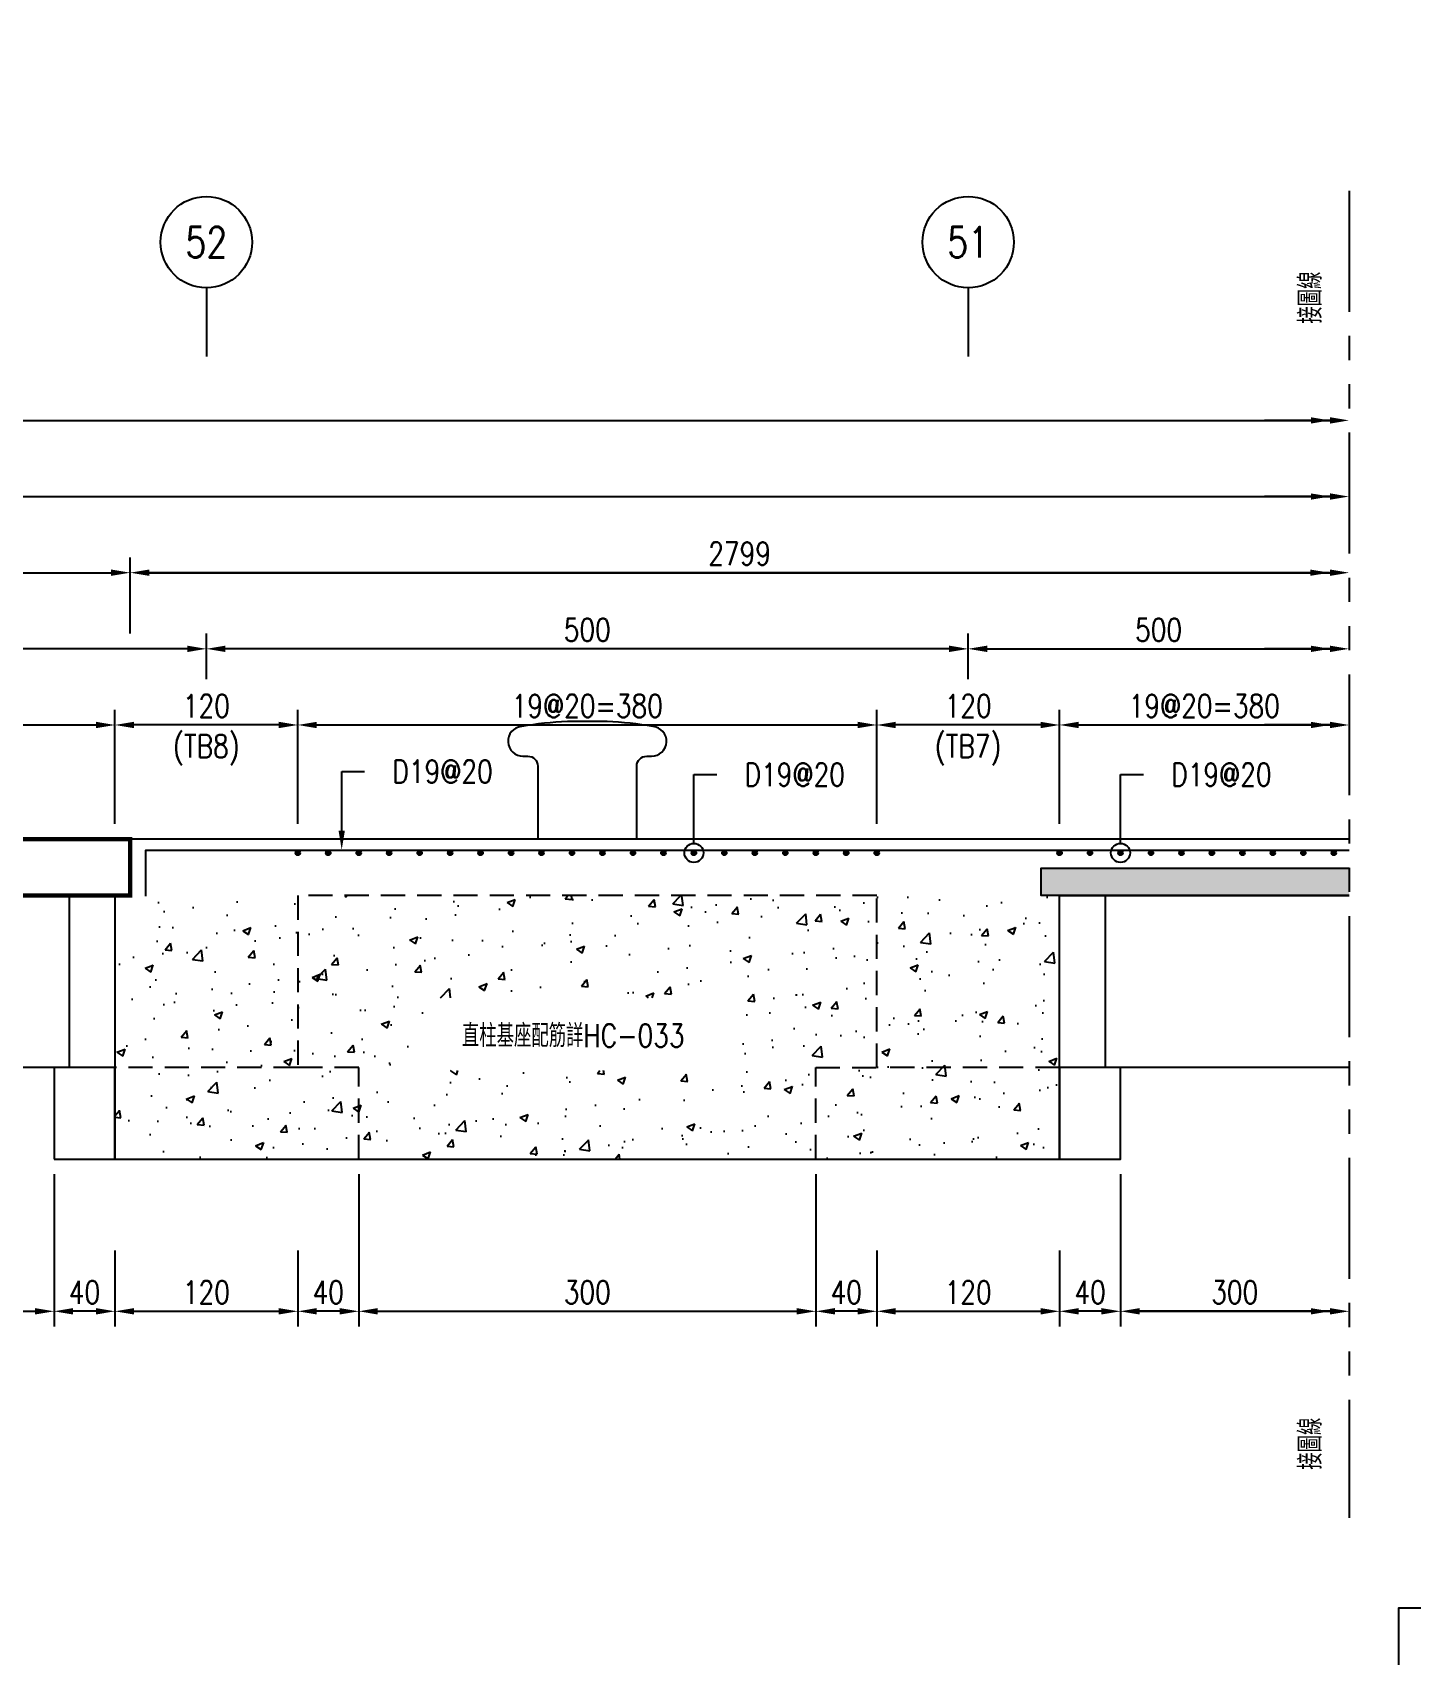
# Model space of a CAD drawing. Extents: x -791 to 13121, y -31587 to 2944.
# Drawn here: x 2051 to 2956, y -27211 to -26145 of the extents above; entities that cross this region are included whole.
import ezdxf
from ezdxf import colors
from ezdxf.entities.mleader import LeaderData, LeaderLine
from ezdxf.enums import TextEntityAlignment as Align
from ezdxf.math import Vec2, Vec3

# ---------------------------------------------------------------- set-up
doc = ezdxf.new("R2010")
doc.units = 0
doc.header["$LTSCALE"] = 0.05
doc.linetypes.add('DASHED', pattern=[19.05, 12.7, -6.35])
doc.linetypes.add('PHANTOM', pattern=[63.5, 31.75, -6.35, 6.35, -6.35, 6.35, -6.35])
doc.layers.get('0').update_dxf_attribs({"linetype": 'CONTINUOUS'})
doc.layers.get('Defpoints').update_dxf_attribs({"linetype": 'CONTINUOUS'})
for name, color, linetype in [('HB_0', 7, 'CONTINUOUS'), ('HB_DIM', 1, 'CONTINUOUS'), ('HB_ReBar', 3, 'CONTINUOUS'), ('HB_SYMBOLS', 7, 'CONTINUOUS'), ('HB_TXT_CTEXT', 2, 'CONTINUOUS'), ('底圖', 7, 'CONTINUOUS'), ('預鑄版_HATCH', 253, 'CONTINUOUS')]:
    doc.layers.add(name, color=color, linetype=linetype)
doc.styles.get("Standard").update_dxf_attribs({"font": 'ROMANS.shx', "width": 0.8, "bigfont": 'lchinap.shx'})
doc.dimstyles.new('50cm', dxfattribs={"dimscale": 5, "dimtxt": 3, "dimasz": 2.5, "dimexe": 2, "dimexo": 2, "dimgap": 1, "dimtad": 1, "dimdsep": 46, "dimtxsty": 'Standard', "dimcen": 0, "dimclrt": 2, "dimadec": 0, "dimazin": 0, "dimtfac": 1, "dimtix": 1, "dimtmove": 2, "dimatfit": 3, "dimfxl": 0, "dimtolj": 1, "dimtzin": 0, "dimarcsym": 0})

# ---------------------------------------------------------------- blocks, each defined once
blk = doc.blocks.new('*D2278')
at = {"layer": 'Defpoints', "color": 0}
for p in [(0, 375), (-2500, 171.2), (0, 150)]:
    blk.add_point(p, dxfattribs=at)
at = {"layer": 'HB_DIM', "color": 0, "lineweight": -2}
for p, q in [((-2500, 181.2), (-2500, 385)), ((-2487.5, 375), (-12.5, 375))]:
    blk.add_line(p, q, dxfattribs=at)
at = {"layer": 'HB_DIM', "color": 0}
for points in [[(-2487.5, 377.1), (-2487.5, 372.9), (-2500, 375)], [(-12.5, 377.1), (-12.5, 372.9), (0, 375)]]:
    blk.add_solid(points, dxfattribs=at)
at = {"layer": 'HB_DIM', "color": 2, "insert": (-1270, 387.5), "char_height": 15, "attachment_point": 5}
blk.add_mtext('\\A1;4499', dxfattribs=at)
blk = doc.blocks.new('*D2279')
at = {"layer": 'Defpoints', "color": 0}
for p in [(0, 425), (-2500, 171.2), (0, 150)]:
    blk.add_point(p, dxfattribs=at)
at = {"layer": 'HB_DIM', "color": 0, "lineweight": -2}
for p, q in [((-2500, 181.2), (-2500, 435)), ((-2487.5, 425), (-12.5, 425))]:
    blk.add_line(p, q, dxfattribs=at)
at = {"layer": 'HB_DIM', "color": 0}
for points in [[(-2487.5, 427.1), (-2487.5, 422.9), (-2500, 425)], [(-12.5, 427.1), (-12.5, 422.9), (0, 425)]]:
    blk.add_solid(points, dxfattribs=at)
at = {"layer": 'HB_DIM', "color": 2, "insert": (-1269.5, 437.5), "char_height": 15, "attachment_point": 5}
blk.add_mtext('\\A1;4500', dxfattribs=at)
blk = doc.blocks.new('gr_t')
at = {"layer": 'HB_SYMBOLS', "color": 4, "linetype": 'Continuous'}
blk.add_line((0, -6), (0, -15), dxfattribs=at)
blk.add_circle((0, 0), 6, dxfattribs=at)
at = {"layer": 'HB_SYMBOLS', "color": 4, "linetype": 'Continuous', "width": 0.8}
blk.add_attdef('A', text='', height=4.5, dxfattribs=at).set_placement((0, 0), align=Align.MIDDLE)
blk = doc.blocks.new('*D2281')
at = {"layer": 'Defpoints', "color": 0}
for p in [(-310, 225), (-690, 150), (-310, 150)]:
    blk.add_point(p, dxfattribs=at)
at = {"layer": 'HB_DIM', "color": 0, "lineweight": -2}
for p, q in [((-690, 160), (-690, 235)), ((-310, 160), (-310, 235)), ((-677.5, 225), (-322.5, 225))]:
    blk.add_line(p, q, dxfattribs=at)
at = {"layer": 'HB_DIM', "color": 0}
for points in [[(-677.5, 227.1), (-677.5, 222.9), (-690, 225)], [(-322.5, 227.1), (-322.5, 222.9), (-310, 225)]]:
    blk.add_solid(points, dxfattribs=at)
at = {"layer": 'HB_DIM', "color": 2, "insert": (-500, 237.5), "char_height": 15, "attachment_point": 5}
blk.add_mtext('\\A1;19@20=380', dxfattribs=at)
blk = doc.blocks.new('*D2282')
at = {"layer": 'Defpoints', "color": 0}
for p in [(-810, 225), (-1190, 150), (-810, 150)]:
    blk.add_point(p, dxfattribs=at)
at = {"layer": 'HB_DIM', "color": 0, "lineweight": -2}
for p, q in [((-1190, 160), (-1190, 235)), ((-810, 160), (-810, 235)), ((-1177.5, 225), (-822.5, 225))]:
    blk.add_line(p, q, dxfattribs=at)
at = {"layer": 'HB_DIM', "color": 0}
for points in [[(-1177.5, 227.1), (-1177.5, 222.9), (-1190, 225)], [(-822.5, 227.1), (-822.5, 222.9), (-810, 225)]]:
    blk.add_solid(points, dxfattribs=at)
at = {"layer": 'HB_DIM', "color": 2, "insert": (-1000, 237.5), "char_height": 15, "attachment_point": 5}
blk.add_mtext('\\A1;380', dxfattribs=at)
blk = doc.blocks.new('ReBarPoint')
at = {"layer": 'HB_0'}
h = blk.add_hatch(color=0, dxfattribs=at)
h.dxf.hatch_style = 1
edge = h.paths.add_edge_path()
edge.add_arc((0, 0), 1.5, 0, 360)
at = {"layer": 'HB_ReBar', "color": 0}
blk.add_circle((0, 0), 1.5, dxfattribs=at)
blk = doc.blocks.new('_DotBlank')
at = {"color": 0, "linetype": 'ByBlock', "lineweight": -2}
blk.add_line((-0.5, 0), (-1, 0), dxfattribs=at)
blk.add_circle((0, 0), 0.5, dxfattribs=at)
blk = doc.blocks.new('*D2285')
at = {"layer": 'Defpoints', "color": 0}
for p in [(0, 225), (0, 225), (-190, 150)]:
    blk.add_point(p, dxfattribs=at)
at = {"layer": 'HB_DIM', "color": 0, "lineweight": -2}
for p, q in [((-190, 160), (-190, 235)), ((-177.5, 225), (-12.5, 225))]:
    blk.add_line(p, q, dxfattribs=at)
at = {"layer": 'HB_DIM', "color": 0}
for points in [[(-177.5, 227.1), (-177.5, 222.9), (-190, 225)], [(-12.5, 227.1), (-12.5, 222.9), (0, 225)]]:
    blk.add_solid(points, dxfattribs=at)
at = {"layer": 'HB_DIM', "color": 2, "insert": (-95, 237.5), "char_height": 15, "attachment_point": 5}
blk.add_mtext('\\A1;19@20=380', dxfattribs=at)
blk = doc.blocks.new('*D2288')
at = {"layer": 'Defpoints', "color": 0}
for p in [(-800, 325), (-800, 275), (-2500, 171.2)]:
    blk.add_point(p, dxfattribs=at)
at = {"layer": 'HB_DIM', "color": 0, "lineweight": -2}
for p, q in [((-2500, 181.2), (-2500, 335)), ((-800, 285), (-800, 335)), ((-2487.5, 325), (-812.5, 325))]:
    blk.add_line(p, q, dxfattribs=at)
at = {"layer": 'HB_DIM', "color": 0}
for points in [[(-2487.5, 327.1), (-2487.5, 322.9), (-2500, 325)], [(-812.5, 327.1), (-812.5, 322.9), (-800, 325)]]:
    blk.add_solid(points, dxfattribs=at)
at = {"layer": 'HB_DIM', "color": 2, "insert": (-1650, 341.9), "char_height": 15, "attachment_point": 5}
blk.add_mtext('\\A1;1700(預打段)', dxfattribs=at)
blk = doc.blocks.new('*D2289')
at = {"layer": 'Defpoints', "color": 0}
for p in [(0, 325), (-800, 275), (0, 275)]:
    blk.add_point(p, dxfattribs=at)
at = {"layer": 'HB_DIM', "color": 0, "lineweight": -2}
for p, q in [((-800, 285), (-800, 335)), ((-787.5, 325), (-12.5, 325))]:
    blk.add_line(p, q, dxfattribs=at)
at = {"layer": 'HB_DIM', "color": 0}
for points in [[(-787.5, 327.1), (-787.5, 322.9), (-800, 325)], [(-12.5, 327.1), (-12.5, 322.9), (0, 325)]]:
    blk.add_solid(points, dxfattribs=at)
at = {"layer": 'HB_DIM', "color": 2, "insert": (-400, 337.5), "char_height": 15, "attachment_point": 5}
blk.add_mtext('\\A1;2799', dxfattribs=at)
blk = doc.blocks.new('*D2300')
at = {"layer": 'Defpoints', "color": 0}
for p in [(-750, 275), (-750, 245), (-250, 245)]:
    blk.add_point(p, dxfattribs=at)
at = {"layer": 'HB_DIM', "color": 0, "lineweight": -2}
for p, q in [((-750, 255), (-750, 285)), ((-250, 255), (-250, 285)), ((-262.5, 275), (-737.5, 275))]:
    blk.add_line(p, q, dxfattribs=at)
at = {"layer": 'HB_DIM', "color": 0}
for points in [[(-737.5, 277.1), (-737.5, 272.9), (-750, 275)], [(-262.5, 277.1), (-262.5, 272.9), (-250, 275)]]:
    blk.add_solid(points, dxfattribs=at)
at = {"layer": 'HB_DIM', "color": 2, "insert": (-500, 287.5), "char_height": 15, "attachment_point": 5}
blk.add_mtext('\\A1;500', dxfattribs=at)
blk = doc.blocks.new('*D2301')
at = {"layer": 'Defpoints', "color": 0}
for p in [(-1250, 275), (-1250, 245), (-750, 245)]:
    blk.add_point(p, dxfattribs=at)
at = {"layer": 'HB_DIM', "color": 0, "lineweight": -2}
for p, q in [((-1250, 255), (-1250, 285)), ((-750, 255), (-750, 285)), ((-762.5, 275), (-1237.5, 275))]:
    blk.add_line(p, q, dxfattribs=at)
at = {"layer": 'HB_DIM', "color": 0}
for points in [[(-1237.5, 277.1), (-1237.5, 272.9), (-1250, 275)], [(-762.5, 277.1), (-762.5, 272.9), (-750, 275)]]:
    blk.add_solid(points, dxfattribs=at)
at = {"layer": 'HB_DIM', "color": 2, "insert": (-1000, 287.5), "char_height": 15, "attachment_point": 5}
blk.add_mtext('\\A1;500', dxfattribs=at)
blk = doc.blocks.new('*D2304')
at = {"layer": 'Defpoints', "color": 0}
for p in [(0, 275), (0, 275), (-250, 245)]:
    blk.add_point(p, dxfattribs=at)
at = {"layer": 'HB_DIM', "color": 0, "lineweight": -2}
for p, q in [((-250, 255), (-250, 285)), ((-237.5, 275), (-12.5, 275))]:
    blk.add_line(p, q, dxfattribs=at)
at = {"layer": 'HB_DIM', "color": 0}
for points in [[(-237.5, 277.1), (-237.5, 272.9), (-250, 275)], [(-12.5, 277.1), (-12.5, 272.9), (0, 275)]]:
    blk.add_solid(points, dxfattribs=at)
at = {"layer": 'HB_DIM', "color": 2, "insert": (-125, 287.5), "char_height": 15, "attachment_point": 5}
blk.add_mtext('\\A1;500', dxfattribs=at)
blk = doc.blocks.new('*D2308')
at = {"layer": 'Defpoints', "color": 0}
for p in [(-810, 225), (-810, 150), (-690, 150)]:
    blk.add_point(p, dxfattribs=at)
at = {"layer": 'HB_DIM', "color": 0, "lineweight": -2}
for p, q in [((-810, 160), (-810, 235)), ((-690, 160), (-690, 235)), ((-702.5, 225), (-797.5, 225))]:
    blk.add_line(p, q, dxfattribs=at)
at = {"layer": 'HB_DIM', "color": 0}
for points in [[(-797.5, 227.1), (-797.5, 222.9), (-810, 225)], [(-702.5, 227.1), (-702.5, 222.9), (-690, 225)]]:
    blk.add_solid(points, dxfattribs=at)
at = {"layer": 'HB_DIM', "color": 2, "char_height": 15, "attachment_point": 5}
for s, insert in [('\\A1;120', (-750, 237.5)), ('\\A1;(TB8)', (-750, 208.6))]:
    blk.add_mtext(s, dxfattribs=dict(at, insert=insert))
blk = doc.blocks.new('*D2309')
at = {"layer": 'Defpoints', "color": 0}
for p in [(-310, 225), (-310, 150), (-190, 150)]:
    blk.add_point(p, dxfattribs=at)
at = {"layer": 'HB_DIM', "color": 0, "lineweight": -2}
for p, q in [((-310, 160), (-310, 235)), ((-190, 160), (-190, 235)), ((-202.5, 225), (-297.5, 225))]:
    blk.add_line(p, q, dxfattribs=at)
at = {"layer": 'HB_DIM', "color": 0}
for points in [[(-297.5, 227.1), (-297.5, 222.9), (-310, 225)], [(-202.5, 227.1), (-202.5, 222.9), (-190, 225)]]:
    blk.add_solid(points, dxfattribs=at)
at = {"layer": 'HB_DIM', "color": 2, "char_height": 15, "attachment_point": 5}
for s, insert in [('\\A1;120', (-250, 237.5)), ('\\A1;(TB7)', (-250, 208.6))]:
    blk.add_mtext(s, dxfattribs=dict(at, insert=insert))
blk = doc.blocks.new('*D2310')
at = {"layer": 'Defpoints', "color": 0}
for p in [(-650, -60), (-350, -60), (-350, -160)]:
    blk.add_point(p, dxfattribs=at)
at = {"layer": 'HB_DIM', "color": 0, "lineweight": -2}
for p, q in [((-650, -70), (-650, -170)), ((-350, -70), (-350, -170)), ((-637.5, -160), (-362.5, -160))]:
    blk.add_line(p, q, dxfattribs=at)
at = {"layer": 'HB_DIM', "color": 0}
for points in [[(-637.5, -157.9), (-637.5, -162.1), (-650, -160)], [(-362.5, -157.9), (-362.5, -162.1), (-350, -160)]]:
    blk.add_solid(points, dxfattribs=at)
at = {"layer": 'HB_DIM', "color": 2, "insert": (-500, -147.5), "char_height": 15, "attachment_point": 5}
blk.add_mtext('\\A1;300', dxfattribs=at)
blk = doc.blocks.new('*D2317')
at = {"layer": 'Defpoints', "color": 0}
for p in [(-150, -60), (0, -160), (0, -160)]:
    blk.add_point(p, dxfattribs=at)
at = {"layer": 'HB_DIM', "color": 0, "lineweight": -2}
for p, q in [((-150, -70), (-150, -170)), ((-137.5, -160), (-12.5, -160))]:
    blk.add_line(p, q, dxfattribs=at)
at = {"layer": 'HB_DIM', "color": 0}
for points in [[(-137.5, -157.9), (-137.5, -162.1), (-150, -160)], [(-12.5, -157.9), (-12.5, -162.1), (0, -160)]]:
    blk.add_solid(points, dxfattribs=at)
at = {"layer": 'HB_DIM', "color": 2, "insert": (-75, -147.5), "char_height": 15, "attachment_point": 5}
blk.add_mtext('\\A1;300', dxfattribs=at)
blk = doc.blocks.new('*D2318')
at = {"layer": 'Defpoints', "color": 0}
for p in [(-1150, -60), (-850, -60), (-850, -160)]:
    blk.add_point(p, dxfattribs=at)
at = {"layer": 'HB_DIM', "color": 0, "lineweight": -2}
for p, q in [((-1150, -70), (-1150, -170)), ((-850, -70), (-850, -170)), ((-1137.5, -160), (-862.5, -160))]:
    blk.add_line(p, q, dxfattribs=at)
at = {"layer": 'HB_DIM', "color": 0}
for points in [[(-1137.5, -157.9), (-1137.5, -162.1), (-1150, -160)], [(-862.5, -157.9), (-862.5, -162.1), (-850, -160)]]:
    blk.add_solid(points, dxfattribs=at)
at = {"layer": 'HB_DIM', "color": 2, "insert": (-1000, -147.5), "char_height": 15, "attachment_point": 5}
blk.add_mtext('\\A1;300', dxfattribs=at)
blk = doc.blocks.new('*D2325')
at = {"layer": 'Defpoints', "color": 0}
for p in [(-810, -110), (-690, -110), (-690, -160)]:
    blk.add_point(p, dxfattribs=at)
at = {"layer": 'HB_DIM', "color": 0, "lineweight": -2}
for p, q in [((-810, -120), (-810, -170)), ((-690, -120), (-690, -170)), ((-797.5, -160), (-702.5, -160))]:
    blk.add_line(p, q, dxfattribs=at)
at = {"layer": 'HB_DIM', "color": 0}
for points in [[(-797.5, -157.9), (-797.5, -162.1), (-810, -160)], [(-702.5, -157.9), (-702.5, -162.1), (-690, -160)]]:
    blk.add_solid(points, dxfattribs=at)
at = {"layer": 'HB_DIM', "color": 2, "insert": (-750, -147.5), "char_height": 15, "attachment_point": 5}
blk.add_mtext('\\A1;120', dxfattribs=at)
blk = doc.blocks.new('*D2326')
at = {"layer": 'Defpoints', "color": 0}
for p in [(-650, -60), (-690, -110), (-690, -160)]:
    blk.add_point(p, dxfattribs=at)
at = {"layer": 'HB_DIM', "color": 0, "lineweight": -2}
for p, q in [((-650, -70), (-650, -170)), ((-690, -120), (-690, -170)), ((-662.5, -160), (-677.5, -160))]:
    blk.add_line(p, q, dxfattribs=at)
at = {"layer": 'HB_DIM', "color": 0}
for points in [[(-677.5, -157.9), (-677.5, -162.1), (-690, -160)], [(-662.5, -157.9), (-662.5, -162.1), (-650, -160)]]:
    blk.add_solid(points, dxfattribs=at)
at = {"layer": 'HB_DIM', "color": 2, "insert": (-670, -147.5), "char_height": 15, "attachment_point": 5}
blk.add_mtext('\\A1;40', dxfattribs=at)
blk = doc.blocks.new('*D2327')
at = {"layer": 'Defpoints', "color": 0}
for p in [(-850, -60), (-810, -110), (-850, -160)]:
    blk.add_point(p, dxfattribs=at)
at = {"layer": 'HB_DIM', "color": 0, "lineweight": -2}
for p, q in [((-850, -70), (-850, -170)), ((-810, -120), (-810, -170)), ((-822.5, -160), (-837.5, -160))]:
    blk.add_line(p, q, dxfattribs=at)
at = {"layer": 'HB_DIM', "color": 0}
for points in [[(-837.5, -157.9), (-837.5, -162.1), (-850, -160)], [(-822.5, -157.9), (-822.5, -162.1), (-810, -160)]]:
    blk.add_solid(points, dxfattribs=at)
at = {"layer": 'HB_DIM', "color": 2, "insert": (-830, -147.5), "char_height": 15, "attachment_point": 5}
blk.add_mtext('\\A1;40', dxfattribs=at)
blk = doc.blocks.new('*D2328')
at = {"layer": 'Defpoints', "color": 0}
for p in [(-310, -110), (-190, -110), (-190, -160)]:
    blk.add_point(p, dxfattribs=at)
at = {"layer": 'HB_DIM', "color": 0, "lineweight": -2}
for p, q in [((-310, -120), (-310, -170)), ((-190, -120), (-190, -170)), ((-297.5, -160), (-202.5, -160))]:
    blk.add_line(p, q, dxfattribs=at)
at = {"layer": 'HB_DIM', "color": 0}
for points in [[(-297.5, -157.9), (-297.5, -162.1), (-310, -160)], [(-202.5, -157.9), (-202.5, -162.1), (-190, -160)]]:
    blk.add_solid(points, dxfattribs=at)
at = {"layer": 'HB_DIM', "color": 2, "insert": (-250, -147.5), "char_height": 15, "attachment_point": 5}
blk.add_mtext('\\A1;120', dxfattribs=at)
blk = doc.blocks.new('*D2329')
at = {"layer": 'Defpoints', "color": 0}
for p in [(-150, -60), (-190, -110), (-190, -160)]:
    blk.add_point(p, dxfattribs=at)
at = {"layer": 'HB_DIM', "color": 0, "lineweight": -2}
for p, q in [((-150, -70), (-150, -170)), ((-190, -120), (-190, -170)), ((-162.5, -160), (-177.5, -160))]:
    blk.add_line(p, q, dxfattribs=at)
at = {"layer": 'HB_DIM', "color": 0}
for points in [[(-177.5, -157.9), (-177.5, -162.1), (-190, -160)], [(-162.5, -157.9), (-162.5, -162.1), (-150, -160)]]:
    blk.add_solid(points, dxfattribs=at)
at = {"layer": 'HB_DIM', "color": 2, "insert": (-170, -147.5), "char_height": 15, "attachment_point": 5}
blk.add_mtext('\\A1;40', dxfattribs=at)
blk = doc.blocks.new('*D2330')
at = {"layer": 'Defpoints', "color": 0}
for p in [(-350, -60), (-310, -110), (-350, -160)]:
    blk.add_point(p, dxfattribs=at)
at = {"layer": 'HB_DIM', "color": 0, "lineweight": -2}
for p, q in [((-350, -70), (-350, -170)), ((-310, -120), (-310, -170)), ((-322.5, -160), (-337.5, -160))]:
    blk.add_line(p, q, dxfattribs=at)
at = {"layer": 'HB_DIM', "color": 0}
for points in [[(-337.5, -157.9), (-337.5, -162.1), (-350, -160)], [(-322.5, -157.9), (-322.5, -162.1), (-310, -160)]]:
    blk.add_solid(points, dxfattribs=at)
at = {"layer": 'HB_DIM', "color": 2, "insert": (-330, -147.5), "char_height": 15, "attachment_point": 5}
blk.add_mtext('\\A1;40', dxfattribs=at)
blk = doc.blocks.new('斷面圖Q左')
at = {"layer": 'HB_TXT_CTEXT'}
h = blk.add_hatch(dxfattribs=at)
h.set_pattern_fill('AR-CONC', color=1, scale=0.3)
h.paths.add_polyline_path([(-604.251, -1.968), (-604.251, 45.92), (-401.608, 45.92), (-401.608, -1.968)])
h.paths.add_polyline_path([(-190, 112.5), (-810, 112.5), (-810, -60), (-190, -60)])
at = {"layer": '預鑄版_HATCH', "linetype": 'Continuous'}
h = blk.add_hatch(color=256, dxfattribs=at)
h.dxf.hatch_style = 2
h.paths.add_polyline_path([(-202, 131), (-202, 113), (0, 113), (0, 131)])
at = {"layer": 'HB_0', "color": 252}
for p, q in [((-840, 113), (-840, 0)), ((-160, 113), (-160, 0))]:
    blk.add_line(p, q, dxfattribs=at)
at = {"layer": 'HB_0'}
blk.add_lwpolyline([(-467.339, 150, -0.03762329), (-467.5, 152.143), (-467.5, 198, -0.41421356), (-461, 204.5), (-457.8, 204.5, 0.94776924), (-456.751, 224.044, 0.02892119), (-487, 227.3), (-500, 227.3), (-513, 227.3, 0.02892119), (-543.249, 224.044, 0.94776924), (-542.2, 204.5), (-539, 204.5, -0.41421356), (-532.5, 198), (-532.5, 152.143, -0.03762329), (-532.661, 150, -0.03762329)], format="xyb", dxfattribs=at)
at = {"layer": 'HB_0', "color": 1, "linetype": 'DASHED', "ltscale": 30, "const_width": 3}
blk.add_lwpolyline([(-800, 150), (-2500, 150), (-2500, 113), (-2298, 113), (-2202, 113), (-1798, 113), (-1702, 113), (-1298, 113), (-1202, 113), (-800, 113)], close=True, dxfattribs=at)
at = {"layer": 'HB_0'}
for points in [[(-2500, 114), (-2500, 150), (-800, 150)], [(0, 0), (-190, 0)]]:
    blk.add_lwpolyline(points, dxfattribs=at)
at = {"layer": 'HB_0', "color": 4}
blk.add_lwpolyline([(0, 150), (-800, 150), (-800, 113), (-810, 113), (-810, -60), (-190, -60), (-190, 113), (0, 113)], dxfattribs=at)
at = {"layer": 'HB_0', "color": 7, "linetype": 'Continuous'}
blk.add_lwpolyline([(0, 113), (-202, 113), (-202, 131), (0, 131)], dxfattribs=at)
at = {"layer": 'HB_0'}
blk.add_lwpolyline([(-1190, 112.5), (-810, 112.5), (-810, 0), (-1190, 0)], close=True, dxfattribs=at)
at = {"layer": 'HB_0', "color": 252, "linetype": 'DASHED', "ltscale": 25}
for points in [[(-190, 0), (-310, 0), (-310, 113), (-690, 113), (-690, 0), (-810, 0)], [(-650, -60), (-650, 0), (-690, 0)], [(-350, -60), (-350, 0), (-310, 0)]]:
    blk.add_lwpolyline(points, dxfattribs=at)
at = {"layer": 'HB_0', "color": 252}
for points in [[(-850, -60), (-810, -60), (-810, 0), (-850, 0)], [(-190, -60), (-150, -60), (-150, 0), (-190, 0)]]:
    blk.add_lwpolyline(points, close=True, dxfattribs=at)
at = {"layer": 'HB_DIM', "color": 4, "linetype": 'PHANTOM', "ltscale": 50}
blk.add_line((0, 575.713), (0, -295.713), dxfattribs=at)
at = {"layer": 'HB_ReBar'}
blk.add_lwpolyline([(0, 142.5), (-790, 142.5), (-790, 112.5)], dxfattribs=at)
for p in [(-690, 141), (-670, 141), (-650, 141), (-630, 141), (-610, 141), (-590, 141), (-570, 141), (-550, 141), (-530, 141), (-510, 141), (-490, 141), (-470, 141), (-450, 141), (-430, 141), (-410, 141), (-390, 141), (-370, 141), (-350, 141), (-330, 141), (-310, 141), (-190, 141), (-170, 141), (-150, 141), (-130, 141), (-110, 141), (-90, 141), (-70, 141), (-50, 141), (-30, 141), (-10, 141)]:
    blk.add_blockref('ReBarPoint', p, dxfattribs=at)
at = {"layer": '底圖'}
ref = blk.add_blockref('gr_t', (-750, 542.059), dxfattribs=dict(at, xscale=5, yscale=5, zscale=5))
ref.add_attrib('A', '52', dxfattribs={"layer": 'HB_SYMBOLS', "color": 4, "linetype": 'Continuous', "height": 20, "width": 0.8}).set_placement((-750, 542.059), align=Align.MIDDLE)
ref = blk.add_blockref('gr_t', (-250, 542.059), dxfattribs=dict(at, xscale=5, yscale=5, zscale=5))
ref.add_attrib('A', '51', dxfattribs={"layer": 'HB_SYMBOLS', "color": 4, "linetype": 'Continuous', "height": 20, "width": 0.8}).set_placement((-250, 542.059), align=Align.MIDDLE)
at = {"layer": 'HB_0', "color": 2, "linetype": 'Continuous', "width": 0.8}
blk.add_text('直柱基座配筋詳HC-033', height=15, dxfattribs=at).set_placement((-509.213, 21.81), align=Align.MIDDLE)
at = {"layer": 'HB_TXT_CTEXT', "linetype": 'Continuous', "width": 0.8}
for p in [(-26.189, 505.648, 0), (-26.189, -246.908, 0)]:
    blk.add_text('接圖線', height=15, rotation=90, dxfattribs=at).set_placement(p, align=Align.MIDDLE)
at = {"layer": 'HB_DIM'}
for base, text, picture, middle in [((0, 425), '4500', '*D2279', (-1269.52, 437.5)), ((0, 375), '4499', '*D2278', (-1270.02, 387.5))]:
    dim = blk.add_linear_dim(base=base, p1=(-2500, 171.247), p2=(0, 150), text=text, dimstyle='50cm', override={"dimse2": 1}, dxfattribs=at)
    dim.commit()
    dim.dimension.update_dxf_attribs({"geometry": picture, "text_midpoint": middle, "dimtype": 160})
for base, p1, p2, text, picture, middle in [((-800, 325), (-2500, 171.247), (-800, 275), '<>(預打段)', '*D2288', (-1650, 341.875)), ((0, 275), (-250, 245), (0, 275), '500', '*D2304', (-125, 287.5)), ((-310, 225), (-690, 150), (-310, 150), '19@20=<>', '*D2281', (-500, 237.5)), ((0, 225), (-190, 150), (0, 225), '19@20=380', '*D2285', (-95, 237.5)), ((0, -160), (-150, -60), (0, -160), '300', '*D2317', (-75, -147.5))]:
    dim = blk.add_linear_dim(base=base, p1=p1, p2=p2, text=text, dimstyle='50cm', dxfattribs=at)
    dim.commit()
    dim.dimension.update_dxf_attribs({"geometry": picture, "text_midpoint": middle})
dim = blk.add_linear_dim(base=(0, 325), p1=(-800, 275), p2=(0, 275), text='2799', dimstyle='50cm', override={"dimse2": 1}, dxfattribs=at)
dim.commit()
dim.dimension.update_dxf_attribs({"geometry": '*D2289', "text_midpoint": (-400, 337.5)})
for base, p1, p2, picture, middle in [((-1250, 275), (-750, 245), (-1250, 245), '*D2301', (-1000, 287.5)), ((-750, 275), (-250, 245), (-750, 245), '*D2300', (-500, 287.5)), ((-810, 225), (-1190, 150), (-810, 150), '*D2282', (-1000, 237.5)), ((-850, -160), (-1150, -60), (-850, -60), '*D2318', (-1000, -147.5)), ((-850, -160), (-810, -110), (-850, -60), '*D2327', (-830, -147.5)), ((-690, -160), (-650, -60), (-690, -110), '*D2326', (-670, -147.5)), ((-350, -160), (-650, -60), (-350, -60), '*D2310', (-500, -147.5)), ((-350, -160), (-310, -110), (-350, -60), '*D2330', (-330, -147.5)), ((-190, -160), (-150, -60), (-190, -110), '*D2329', (-170, -147.5)), ((-690, -160), (-810, -110), (-690, -110), '*D2325', (-750, -147.5)), ((-190, -160), (-310, -110), (-190, -110), '*D2328', (-250, -147.5))]:
    dim = blk.add_linear_dim(base=base, p1=p1, p2=p2, dimstyle='50cm', dxfattribs=at)
    dim.commit()
    dim.dimension.update_dxf_attribs({"geometry": picture, "text_midpoint": middle})
for base, p1, p2, text, picture, middle in [((-810, 225), (-690, 150), (-810, 150), '<>\\X(TB8)', '*D2308', (-750, 225)), ((-310, 225), (-190, 150), (-310, 150), '<>\\X(TB7)', '*D2309', (-250, 225))]:
    dim = blk.add_linear_dim(base=base, p1=p1, p2=p2, angle=180, text=text, dimstyle='50cm', dxfattribs=at)
    dim.commit()
    dim.dimension.update_dxf_attribs({"geometry": picture, "text_midpoint": middle})
for points in [[(-12.486, 425), (-55.491, 425)], [(-12.486, 375), (-55.491, 375)], [(-12.847, 325), (-787.5, 325)], [(-12.439, 275), (-55.445, 275)], [(-12.486, 225), (-55.491, 225)], [(-12.486, -160), (-137.5, -160)]]:
    blk.add_leader(points, dimstyle='50cm', override={"dimse2": 1}, dxfattribs=at)
ml = blk.add_multileader_mtext('Standard', dxfattribs=at)
ml.set_content('D19@20', color=2)
ml.set_leader_properties(color=1)
ml.build(insert=Vec2(0, 0))
ml.multileader.update_dxf_attribs({"dogleg_length": 3, "arrow_head_size": 12.5, "scale": 5})
ctx = ml.context
ctx.base_point, ctx.scale, ctx.char_height, ctx.arrow_head_size, ctx.landing_gap_size, ctx.plane_origin = Vec3(-646.168, 194.417), 5, 15, 12.5, 15, Vec3(-661.168, 143.024)
ctx.text_align_type = 2
notes = []
notes.append((ctx, [(0, (1, 1, 0), (-661.168, 194.417), (1, 0), 15, [(0, [(-661.168, 143.024)], 0, [])])]))
ctx.mtext.insert, ctx.mtext.alignment, ctx.mtext.flow_direction = Vec3(-562.025, 201.917), 3, 5
ml = blk.add_multileader_mtext('Standard', dxfattribs=at)
ml.set_content('D19@20', color=2)
ml.set_leader_properties(color=1)
ml.set_arrow_properties(name='DOTBLANK')
ml.build(insert=Vec2(0, 0))
ml.multileader.update_dxf_attribs({"dogleg_length": 3, "arrow_head_size": 12.5, "scale": 5})
ctx = ml.context
ctx.base_point, ctx.scale, ctx.char_height, ctx.arrow_head_size, ctx.landing_gap_size, ctx.plane_origin = Vec3(-415, 192.393), 5, 15, 12.5, 15, Vec3(-430, 141)
ctx.text_align_type = 2
notes.append((ctx, [(0, (1, 1, 0), (-430, 192.393), (1, 0), 15, [(0, [(-430, 141)], 0, [])])]))
ctx.mtext.insert, ctx.mtext.alignment, ctx.mtext.flow_direction = Vec3(-330.857, 199.893), 3, 5
ml = blk.add_multileader_mtext('Standard', dxfattribs=at)
ml.set_content('D19@20', color=2)
ml.set_leader_properties(color=1)
ml.set_arrow_properties(name='DOTBLANK')
ml.build(insert=Vec2(0, 0))
ml.multileader.update_dxf_attribs({"dogleg_length": 3, "arrow_head_size": 12.5, "scale": 5})
ctx = ml.context
ctx.base_point, ctx.scale, ctx.char_height, ctx.arrow_head_size, ctx.landing_gap_size, ctx.plane_origin = Vec3(-135, 192.393), 5, 15, 12.5, 15, Vec3(-150, 141)
ctx.text_align_type = 2
notes.append((ctx, [(0, (1, 1, 0), (-150, 192.393), (1, 0), 15, [(0, [(-150, 141)], 0, [])])]))
ctx.mtext.insert, ctx.mtext.alignment, ctx.mtext.flow_direction = Vec3(-50.857, 199.893), 3, 5
for ctx, leaders in notes:
    for number, flags, end, landing, length, lines in leaders:
        leader = LeaderData()
        leader.index, (leader.has_last_leader_line, leader.has_dogleg_vector, leader.attachment_direction) = number, flags
        leader.last_leader_point, leader.dogleg_vector, leader.dogleg_length = Vec3(end), Vec3(landing), length
        for number, points, colour, breaks in lines:
            line = LeaderLine()
            line.index, line.vertices, line.color, line.breaks = number, Vec3.list(points), colors.encode_raw_color(colour), breaks
            leader.lines.append(line)
        ctx.leaders.append(leader)

msp = doc.modelspace()

# ---------------------------------------------------------------- linework, layer by layer
at = {"layer": 'Defpoints', "color": 217}
msp.add_lwpolyline([(3945, -27180), (2947.5, -27180), (2947.5, -27625), (0, -27625), (0, -24862.5), (3945, -24862.5)], close=True, dxfattribs=at)

# ---------------------------------------------------------------- block references
at = {"layer": 'HB_0', "color": 4}
msp.add_blockref('斷面圖Q左', (2915, -26825), dxfattribs=at)

doc.saveas('drawing.dxf')
